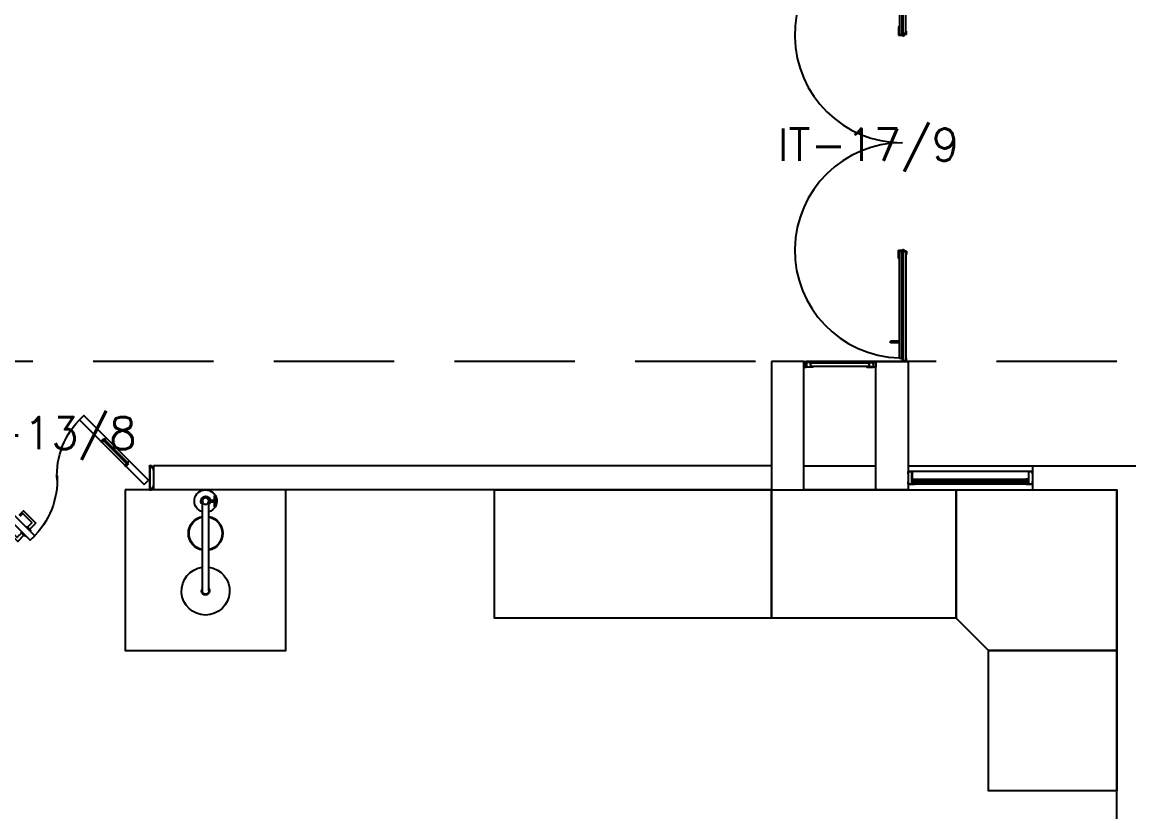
# Model space of a CAD drawing. Header units: millimetres. Extents: x 2128 to 2646, y 1972 to 2207.
# Drawn here: x 2269.94 to 2276.84, y 2133.83 to 2138.75 of the extents above; entities that cross this region are included whole.
import ezdxf

# ---------------------------------------------------------------- set-up
doc = ezdxf.new("R2010")
doc.units = ezdxf.units.MM
doc.linetypes.add('DASHED2', pattern=[0.375, 0.25, -0.125])
doc.linetypes.add('HIDDEN', pattern=[0.375, 0.25, -0.125])
for name, color, linetype in [('A-WC', 2, 'Continuous'), ('AR-ALV', 2, 'Continuous'), ('AR-BANCADAS', 1, 'Continuous'), ('AR-CHUVEIRO', 1, 'Continuous'), ('AR-ESQ', 1, 'Continuous'), ('AR-ESTC', 3, 'Continuous'), ('AR-LAY-OUT-EQUIPAMENTOS', 1, 'Continuous'), ('AR-PEITORIL', 1, 'Continuous'), ('AR-PORTA', 1, 'Continuous'), ('AR-PROJ', 1, 'HIDDEN'), ('AR-VIDRO', 2, 'Continuous'), ('BC- VISTA', 1, 'Continuous'), ('DT-ESQ-BAGUETE-C', 1, 'Continuous'), ('DT-ESQ-BAGUETE-V', 1, 'Continuous'), ('DT-ESQ-CHAPA DOBRADA-V', 1, 'Continuous'), ('DT-ESQ-MARCO-V', 1, 'Continuous'), ('DT-ESQ-PERFIL CADEIRA-C', 2, 'Continuous'), ('DT-ESQ-PERFIL CADEIRA-V', 2, 'Continuous'), ('DT-ESQ-PERFIL U-C', 2, 'Continuous'), ('DT-ESQ-VENEZIANA-C', 1, 'Continuous'), ('DT-ESQ-VENEZIANA-V', 1, 'Continuous'), ('DT-ESQ-VIDRO-C', 2, 'Continuous'), ('DT-TXTMOD', 1, 'Continuous'), ('ENDEREÇO', 2, 'Continuous'), ('maçaneta', 1, 'Continuous'), ('montantes', 1, 'Continuous'), ('mov', 1, 'Continuous'), ('PM-PERFIL U-C', 2, 'Continuous'), ('PM-VIDRO', 2, 'Continuous'), ('pm1', 2, 'Continuous'), ('pm2', 2, 'Continuous')]:
    doc.layers.add(name, color=color, linetype=linetype)
doc.styles.add('S10', font='simplex.shx', dxfattribs={"height": 0.1})
doc.styles.add('UNB1-100', font='simplex.shx', dxfattribs={"height": 0.2})

# ---------------------------------------------------------------- blocks, each defined once
blk = doc.blocks.new('BOX')
at = {"color": 1}
for p, q in [((-0.057, -0.1399), (-0.057, -0.1999)), ((-0.053, -0.1399), (-0.053, -0.1999)), ((-0.03, -0.1649), (-0.053, -0.1649)), ((-0.03, -0.1749), (-0.053, -0.1749)), ((-0.02, -0.7299), (-0.02, -0.1922)), ((0.02, -0.7299), (0.02, -0.1922))]:
    blk.add_line(p, q, dxfattribs=at)
blk.add_circle((0, -0.1699), 0.02, dxfattribs=at)
for centre, radius, start, end in [((0, -0.1699), 0.0699, 286.63481, 253.36519), ((-0.055, -0.1399), 0.002, 0, 180), ((-0.055, -0.1999), 0.002, 180, 0), ((0, -0.1699), 0.03, 311.81031, 228.18969), ((0, -0.3708), 0.1072, 100.75318, 259.24682), ((0, -0.3708), 0.1032, 100.75318, 259.24682), ((0, -0.3708), 0.1032, 280.75318, 79.24682), ((0, -0.3708), 0.1072, 280.75318, 79.24682), ((0, -0.7299), 0.15, 97.66226, 82.33774), ((0, -0.7299), 0.025, 143.1301, 36.8699), ((0, -0.7299), 0.02, 180, 0)]:
    blk.add_arc(centre, radius, start, end, dxfattribs=at)
blk = doc.blocks.new('chuvemerg-p')
at = {"layer": 'A-WC', "xscale": 4.000000000000012, "yscale": 4.000000000000012, "zscale": 4.000000000000012, "rotation": 315.0000000000003}
blk.add_blockref('BOX', (0, 0), dxfattribs=at)
blk = doc.blocks.new('chuveiro-emerg')
at = {"layer": 'AR-LAY-OUT-EQUIPAMENTOS'}
blk.add_lwpolyline([(0, 0.5), (1, 0.5), (1, -0.5), (0, -0.5)], close=True, dxfattribs=at)
at = {"layer": 'AR-LAY-OUT-EQUIPAMENTOS', "xscale": 0.250000000000002, "yscale": 0.250000000000002, "zscale": 0.250000000000002, "rotation": 135}
blk.add_blockref('chuvemerg-p', (-0.1, 0), dxfattribs=at)
blk = doc.blocks.new('EF01-P')
at = {"layer": 'DT-ESQ-BAGUETE-C', "ltscale": 0.1}
for points in [[(0.0015, 0.035), (0.015, 0.035), (0.015, 0.0335), (0.0015, 0.0335), (0.0015, 0.005), (0.015, 0.005), (0.015, 0.0035), (0.0015, 0.0035, -0.414214), (0, 0.005), (0, 0.0335, -0.414214)], [(0.4485, 0.035), (0.435, 0.035), (0.435, 0.0335), (0.4485, 0.0335), (0.4485, 0.005), (0.435, 0.005), (0.435, 0.0035), (0.4485, 0.0035, 0.414214), (0.45, 0.005), (0.45, 0.0335, 0.414214)]]:
    blk.add_lwpolyline(points, format="xyb", close=True, dxfattribs=at)
at = {"layer": 'DT-ESQ-PERFIL CADEIRA-C', "ltscale": 0.1}
for points in [[(0.01, 0.0015), (0.01, 0.003), (0.0015, 0.003, 1), (0.0015, 0), (0.015, 0, 0.414214), (0.0165, 0.0015), (0.0165, 0.0335), (0.043, 0.0335)], [(0.043, 0.0065), (0.018, 0.0065), (0.018, 0.0165), (0.0165, 0.0165), (0.0165, 0.0065, 0.414214), (0.018, 0.005), (0.043, 0.005), (0.0565, 0.005, 1), (0.0565, 0.008), (0.043, 0.008), (0.043, 0.02), (0.043, 0.032), (0.0565, 0.032, 1), (0.0565, 0.035), (0.043, 0.035), (0.0165, 0.035, 0.414214), (0.015, 0.0335), (0.015, 0.0015), (0.0015, 0.0015)], [(0.0415, 0.02), (0.0415, 0.032, -0.414214), (0.043, 0.0335), (0.0565, 0.0335)], [(0.0415, 0.02), (0.0415, 0.008, 0.414214), (0.043, 0.0065), (0.0565, 0.0065)], [(0.407, 0.0065), (0.432, 0.0065), (0.432, 0.0165), (0.4335, 0.0165), (0.4335, 0.0065, -0.414214), (0.432, 0.005), (0.407, 0.005), (0.3935, 0.005, -1), (0.3935, 0.008), (0.407, 0.008), (0.407, 0.02), (0.407, 0.032), (0.3935, 0.032, -1), (0.3935, 0.035), (0.407, 0.035), (0.4335, 0.035, -0.414214), (0.435, 0.0335), (0.435, 0.0015), (0.4485, 0.0015)], [(0.4085, 0.02), (0.4085, 0.032, 0.414214), (0.407, 0.0335), (0.3935, 0.0335)], [(0.4085, 0.02), (0.4085, 0.008, -0.414214), (0.407, 0.0065), (0.3935, 0.0065)], [(0.44, 0.0015), (0.44, 0.003), (0.4485, 0.003, -1), (0.4485, 0), (0.435, 0, -0.414214), (0.4335, 0.0015), (0.4335, 0.0335), (0.407, 0.0335)]]:
    blk.add_lwpolyline(points, format="xyb", dxfattribs=at)
at = {"layer": 'DT-ESQ-PERFIL CADEIRA-V', "ltscale": 0.1}
blk.add_line((0.015, 0), (0.435, 0), dxfattribs=at)
at = {"layer": 'DT-ESQ-VENEZIANA-C', "ltscale": 0.1}
for p, q in [((0.043, 0.0105), (0.407, 0.0105)), ((0.043, 0.009), (0.407, 0.009))]:
    blk.add_line(p, q, dxfattribs=at)
at = {"layer": 'DT-ESQ-VENEZIANA-V', "ltscale": 0.1}
blk.add_line((0.043, 0.031), (0.407, 0.031), dxfattribs=at)
blk = doc.blocks.new('PV1')
at = {"layer": 'AR-VIDRO'}
for p, q in [((0.6825, 0.02), (0.005, 0.02)), ((0.6825, 0.005), (0.005, 0.005)), ((0.0215, 0.0443), (0.0215, 0.0293)), ((0.0215, 0.0443), (0.6875, 0.0443)), ((0.0215, 0.0293), (0.6875, 0.0293)), ((2.7035, 0.0443), (2.0375, 0.0443)), ((2.7035, 0.0293), (2.0375, 0.0293)), ((2.0425, 0.02), (2.72, 0.02)), ((2.0425, 0.005), (2.72, 0.005)), ((2.7035, 0.0443), (2.7035, 0.0293))]:
    blk.add_line(p, q, dxfattribs=at)
at = {"layer": 'maçaneta'}
for p, q in [((0.1165, 0.0993), (0.1265, 0.0993)), ((0.1165, 0.0493), (0.1165, 0.0993)), ((0.1265, 0.0493), (0.1265, 0.0993)), ((2.5985, 0.0493), (2.5985, 0.0993)), ((2.6085, 0.0993), (2.5985, 0.0993)), ((2.6085, 0.0493), (2.6085, 0.0993)), ((0.1115, 0.0443), (0.1115, 0.0493)), ((0.1115, 0.0493), (0.1315, 0.0493)), ((0.1315, 0.0443), (0.1315, 0.0493)), ((2.6135, 0.0493), (2.5935, 0.0493)), ((2.5935, 0.0443), (2.5935, 0.0493)), ((2.6135, 0.0443), (2.6135, 0.0493))]:
    blk.add_line(p, q, dxfattribs=at)
at = {"layer": 'montantes'}
for p, q in [((0, 0), (0, 0.025)), ((0, 0.025), (0.02, 0.025)), ((0, 0), (0.02, 0)), ((0.005, 0.005), (0.005, 0.02)), ((0.02, 0.02), (0.02, 0.025)), ((0.02, 0), (0.02, 0.005)), ((0.6425, 0.0493), (0.6925, 0.0493)), ((0.6425, 0.025), (0.6925, 0.025)), ((0.6875, 0.025), (0.6675, 0.025)), ((0.6675, 0.02), (0.6675, 0.025)), ((0.6675, 0), (0.6675, 0.005)), ((0.6875, 0), (0.6675, 0)), ((0.6825, 0.005), (0.6825, 0.02)), ((0.6875, 0.0443), (0.6875, 0.0293)), ((0.6875, 0), (0.6875, 0.025)), ((0.6925, 0.0493), (0.6925, 0.025)), ((2.0325, 0.0493), (2.0325, 0.025)), ((2.0825, 0.0493), (2.0325, 0.0493)), ((2.0825, 0.025), (2.0325, 0.025)), ((2.0375, 0.0443), (2.0375, 0.0293)), ((2.0375, 0.025), (2.0575, 0.025)), ((2.0375, 0), (2.0375, 0.025)), ((2.0375, 0), (2.0575, 0)), ((2.0425, 0.005), (2.0425, 0.02)), ((2.0575, 0.02), (2.0575, 0.025)), ((2.0575, 0), (2.0575, 0.005)), ((2.705, 0.02), (2.705, 0.025)), ((2.725, 0.025), (2.705, 0.025)), ((2.705, 0), (2.705, 0.005)), ((2.725, 0), (2.705, 0)), ((2.72, 0.005), (2.72, 0.02)), ((2.725, 0), (2.725, 0.025))]:
    blk.add_line(p, q, dxfattribs=at)
for centre in [(0.6925, 0.02), (2.0325, 0.02)]:
    blk.add_circle(centre, 0.005, dxfattribs=at)
for centre, start, end in [((0.6425, 0.0443), 90, 180), ((0.6425, 0.03), 180, 270), ((2.0825, 0.0443), 0, 90), ((2.0825, 0.03), 270, 0)]:
    blk.add_arc(centre, 0.005, start, end, dxfattribs=at)
at = {"layer": 'mov'}
for centre, start, end in [((0.692, 0.025), 0, 178.35472), ((2.033, 0.025), 1.64528, 180)]:
    blk.add_arc(centre, 0.6705, start, end, dxfattribs=at)
blk = doc.blocks.new('EF04A-P')
at = {"layer": 'DT-ESQ-BAGUETE-C', "ltscale": 0.1}
for points in [[(0.039, -0.05), (0.0255, -0.05), (0.0255, -0.0485), (0.039, -0.0485), (0.039, -0.0365), (0.0255, -0.0365), (0.0255, -0.035), (0.039, -0.035, -0.414214), (0.0405, -0.0365), (0.0405, -0.0485, -0.414214)], [(0.736, -0.05), (0.7495, -0.05), (0.7495, -0.0485), (0.736, -0.0485), (0.736, -0.0365), (0.7495, -0.0365), (0.7495, -0.035), (0.736, -0.035, 0.414214), (0.7345, -0.0365), (0.7345, -0.0485, 0.414214)]]:
    blk.add_lwpolyline(points, format="xyb", close=True, dxfattribs=at)
at = {"layer": 'DT-ESQ-BAGUETE-V', "ltscale": 0.1}
blk.add_line((0.736, -0.05), (0.039, -0.05), dxfattribs=at)
at = {"layer": 'DT-ESQ-CHAPA DOBRADA-V', "ltscale": 0.1}
blk.add_line((0.735, -0.067), (0.04, -0.067), dxfattribs=at)
at = {"layer": 'DT-ESQ-MARCO-V', "ltscale": 0.1}
for p, q in [((0.0235, -0.035), (0.7515, -0.035)), ((0.0235, -0.115), (0.7515, -0.115))]:
    blk.add_line(p, q, dxfattribs=at)
at = {"layer": 'DT-ESQ-PERFIL U-C', "ltscale": 0.1}
for points in [[(0.025, -0.0655), (0.025, -0.0655, 0.414214), (0.0235, -0.067), (0.0235, -0.1135), (0.0015, -0.1135), (0.0015, -0.1), (0, -0.1), (0, -0.1135, 0.414214), (0.0015, -0.115), (0.0235, -0.115, 0.414214), (0.025, -0.1135), (0.025, -0.067), (0.04, -0.067, 1), (0.04, -0.064), (0.025, -0.064), (0.025, -0.0365, 0.414214), (0.0235, -0.035), (0.0015, -0.035, 0.414214), (0, -0.0365), (0, -0.05), (0.0015, -0.05), (0.0015, -0.0365), (0.0235, -0.0365), (0.0235, -0.064, 0.414214), (0.025, -0.0655), (0.04, -0.0655)], [(0.75, -0.0655), (0.75, -0.0655, -0.414214), (0.7515, -0.067), (0.7515, -0.1135), (0.7735, -0.1135), (0.7735, -0.1), (0.775, -0.1), (0.775, -0.1135, -0.414214), (0.7735, -0.115), (0.7515, -0.115, -0.414214), (0.75, -0.1135), (0.75, -0.067), (0.735, -0.067, -1), (0.735, -0.064), (0.75, -0.064), (0.75, -0.0365, -0.414214), (0.7515, -0.035), (0.7735, -0.035, -0.414214), (0.775, -0.0365), (0.775, -0.05), (0.7735, -0.05), (0.7735, -0.0365), (0.7515, -0.0365), (0.7515, -0.064, -0.414214), (0.75, -0.0655), (0.735, -0.0655)]]:
    blk.add_lwpolyline(points, format="xyb", dxfattribs=at)
at = {"layer": 'DT-ESQ-VIDRO-C', "ltscale": 0.1}
blk.add_lwpolyline([(0.027, -0.062), (0.027, -0.052), (0.748, -0.052), (0.748, -0.062)], close=True, dxfattribs=at)
at = {"layer": 'DT-TXTMOD', "ltscale": 0.1, "style": 'S10', "flags": 3}
blk.add_attdef('EF04A', (0.05, 0), '', height=0.1, dxfattribs=at)
blk = doc.blocks.new('PM7B')
at = {"layer": 'maçaneta'}
for points in [[(0.7317, -0.2081), (0.7706, -0.247), (0.7848, -0.2329), (0.7576, -0.2056, -0.414214), (0.7576, -0.2035), (0.8131, -0.148), (0.8272, -0.1622), (0.8343, -0.1551), (0.8095, -0.1303)], [(0.806, -0.2824), (0.8449, -0.3213), (0.9227, -0.2435), (0.8979, -0.2187), (0.8908, -0.2258), (0.905, -0.2399), (0.8495, -0.2954, -0.414214), (0.8474, -0.2954), (0.8201, -0.2682)], [(0.8449, -0.3213), (0.806, -0.2824), (0.8201, -0.2682), (0.8474, -0.2954, 0.414214), (0.8495, -0.2954), (0.905, -0.2399), (0.8908, -0.2258), (0.8979, -0.2187), (0.9227, -0.2435)]]:
    blk.add_lwpolyline(points, format="xyb", close=True, dxfattribs=at)
for points in [[(0.7918, -0.2258), (0.7636, -0.2541), (0.7671, -0.2576), (0.7954, -0.2293)], [(0.7918, -0.2258), (0.7636, -0.2541), (0.7671, -0.2576), (0.7954, -0.2293)], [(0.8272, -0.2612), (0.7989, -0.2894), (0.7954, -0.2859), (0.8237, -0.2576)], [(0.8272, -0.2612), (0.7989, -0.2894), (0.7954, -0.2859), (0.8237, -0.2576)]]:
    blk.add_lwpolyline(points, close=True, dxfattribs=at)
at = {"layer": 'mov'}
for centre, start, end in [((0.0994, 0.0888), 356.80287, 46.39924), ((1.1006, 0.0612), 176.80287, 226.39924)]:
    blk.add_arc(centre, 0.5014, start, end, dxfattribs=at)
at = {"layer": 'PM-PERFIL U-C'}
for p, q in [((0, 0.12), (0, 0.1385)), ((0.0015, 0.14), (0.01, 0.14)), ((0.0105, 0.138), (0.002, 0.138)), ((0.002, 0.138), (0.002, 0.12)), ((0.01, 0.14), (0.01, 0.1485)), ((0.0115, 0.15), (0.0235, 0.15)), ((0.023, 0.148), (0.012, 0.148)), ((0.012, 0.148), (0.012, 0.1395)), ((0.023, 0.148), (0.023, 0.002)), ((0.025, 0.1485), (0.025, 0.0015)), ((1.175, 0.1485), (1.175, 0.0015)), ((1.1885, 0.15), (1.1765, 0.15)), ((1.177, 0.148), (1.188, 0.148)), ((1.177, 0.148), (1.177, 0.002)), ((1.188, 0.148), (1.188, 0.1395)), ((1.1895, 0.138), (1.198, 0.138)), ((1.19, 0.14), (1.19, 0.1485)), ((1.1985, 0.14), (1.19, 0.14)), ((1.198, 0.138), (1.198, 0.12)), ((1.2, 0.12), (1.2, 0.1385)), ((0.002, 0.12), (0, 0.12)), ((1.198, 0.12), (1.2, 0.12)), ((0, 0.0115), (0, 0.03)), ((0, 0.03), (0.002, 0.03)), ((0.01, 0.01), (0.0015, 0.01)), ((0.002, 0.03), (0.002, 0.012)), ((0.002, 0.012), (0.0105, 0.012)), ((0.01, 0.0015), (0.01, 0.01)), ((0.0235, 0), (0.0115, 0)), ((0.012, 0.0105), (0.012, 0.002)), ((0.012, 0.002), (0.023, 0.002)), ((1.1765, 0), (1.1885, 0)), ((1.188, 0.002), (1.177, 0.002)), ((1.188, 0.0105), (1.188, 0.002)), ((1.198, 0.012), (1.1895, 0.012)), ((1.19, 0.01), (1.1985, 0.01)), ((1.19, 0.0015), (1.19, 0.01)), ((1.198, 0.03), (1.198, 0.012)), ((1.2, 0.03), (1.198, 0.03)), ((1.2, 0.0115), (1.2, 0.03))]:
    blk.add_line(p, q, dxfattribs=at)
for centre, start, end in [((0.0015, 0.1385), 90, 180), ((0.0115, 0.1485), 90, 180), ((0.0105, 0.1395), 270, 0), ((0.0235, 0.1485), 0, 90), ((1.1765, 0.1485), 90, 180), ((1.1895, 0.1395), 180, 270), ((1.1885, 0.1485), 0, 90), ((1.1985, 0.1385), 0, 90), ((0.0015, 0.0115), 180, 270), ((0.0115, 0.0015), 180, 270), ((0.0105, 0.0105), 0, 90), ((0.0235, 0.0015), 269.93864, 0), ((1.1765, 0.0015), 180, 270.06136), ((1.1895, 0.0105), 90, 180), ((1.1885, 0.0015), 270, 0), ((1.1985, 0.0115), 270, 0)]:
    blk.add_arc(centre, 0.0015, start, end, dxfattribs=at)
at = {"layer": 'PM-VIDRO'}
for p, q in [((0.1607, 0.1707), (0.3021, 0.3122)), ((0.3092, 0.3051), (0.1677, 0.1637)), ((0.8908, -0.1551), (1.0323, -0.0137)), ((1.0393, -0.0207), (0.8979, -0.1622))]:
    blk.add_line(p, q, dxfattribs=at)
at = {"layer": 'pm1'}
for p, q in [((0.3021, 0.3122), (0.2915, 0.3228)), ((0.3021, 0.3122), (0.3092, 0.3192)), ((0.3268, 0.3016), (0.3092, 0.3192)), ((0.3162, 0.3122), (0.3092, 0.3051)), ((0.3198, 0.2945), (0.3092, 0.3051)), ((0.3268, 0.3016), (0.3198, 0.2945)), ((0.0296, 0.0609), (0.1501, 0.1813)), ((0.1783, 0.1531), (0.0579, 0.0326)), ((0.1501, 0.1813), (0.1607, 0.1707)), ((0.1536, 0.1637), (0.1607, 0.1707)), ((0.1713, 0.146), (0.1536, 0.1637)), ((0.1677, 0.1637), (0.1607, 0.1566)), ((0.1677, 0.1637), (0.1783, 0.1531)), ((0.1783, 0.1531), (0.1713, 0.146)), ((0.0579, 0.0326), (0.0296, 0.0609)), ((1.0217, -0.0031), (1.0287, 0.004)), ((1.0287, 0.004), (1.0464, -0.0137)), ((1.0323, -0.0137), (1.0393, -0.0066)), ((1.0464, -0.0137), (1.0393, -0.0207)), ((0.8732, -0.1516), (0.8802, -0.1445)), ((0.8732, -0.1516), (0.8908, -0.1692)), ((0.8802, -0.1445), (0.8908, -0.1551)), ((0.8838, -0.1622), (0.8908, -0.1551)), ((0.8979, -0.1622), (0.8908, -0.1692)), ((0.8979, -0.1622), (0.9085, -0.1728))]:
    blk.add_line(p, q, dxfattribs=at)
for points in [[(0.2915, 0.3228), (0.4329, 0.4642), (0.4612, 0.4359), (0.3198, 0.2945)], [(1.0323, -0.0137), (1.0217, -0.0031), (1.1421, 0.1174), (1.1704, 0.0891), (1.0499, -0.0313), (1.0393, -0.0207)], [(0.9085, -0.1728), (0.7671, -0.3142), (0.7388, -0.2859), (0.8732, -0.1516)]]:
    blk.add_lwpolyline(points, dxfattribs=at)
at = {"layer": 'pm2', "color": 1}
for p, q in [((0.1501, 0.1813), (0.2915, 0.3228)), ((0.3198, 0.2945), (0.1783, 0.1531)), ((0.8802, -0.1445), (1.0217, -0.0031)), ((1.0499, -0.0313), (0.9085, -0.1728))]:
    blk.add_line(p, q, dxfattribs=at)
blk = doc.blocks.new('BCP15')
at = {"layer": 'BC- VISTA'}
blk.add_lwpolyline([(0.8, 0), (0.8, -1.725), (0, -1.725), (0, 0)], close=True, dxfattribs=at)
blk = doc.blocks.new('BCP06')
at = {"layer": 'BC- VISTA'}
blk.add_lwpolyline([(0.8, 0), (0.8, -0.875), (0, -0.875), (0, 0)], close=True, dxfattribs=at)
blk = doc.blocks.new('BCP26')
at = {"layer": 'BC- VISTA'}
blk.add_lwpolyline([(0, -0.8), (0, 0), (1, 0), (1, -1), (0.2, -1)], close=True, dxfattribs=at)
blk = doc.blocks.new('BCP10')
at = {"layer": 'BC- VISTA'}
blk.add_lwpolyline([(0.8, 0), (0.8, -1.15), (0, -1.15), (0, 0)], close=True, dxfattribs=at)

msp = doc.modelspace()

# ---------------------------------------------------------------- linework, layer by layer
at = {"layer": 'AR-ALV'}
for p, q in [((2274.6115, 2135.9901), (2270.7615, 2135.9901)), ((2270.7615, 2135.9901), (2270.7615, 2135.8401)), ((2274.8115, 2135.9901), (2275.2615, 2135.9901)), ((2275.4615, 2135.9901), (2280.6115, 2135.9901)), ((2276.2365, 2135.9901), (2276.2365, 2135.8401)), ((2274.6115, 2135.8401), (2270.7615, 2135.8401)), ((2275.2615, 2135.8401), (2274.8115, 2135.8401)), ((2276.2365, 2135.8401), (2276.7615, 2135.8401)), ((2276.7615, 2127.5151), (2276.7615, 2135.8401))]:
    msp.add_line(p, q, dxfattribs=at)
at = {"layer": 'AR-ESTC'}
for p, q in [((2274.8115, 2136.6401), (2274.6115, 2136.6401)), ((2274.6115, 2136.6401), (2274.6115, 2135.8401)), ((2274.8115, 2135.8401), (2274.8115, 2136.6401)), ((2275.2615, 2136.6401), (2275.4615, 2136.6401)), ((2275.2615, 2135.8401), (2275.2615, 2136.6401)), ((2275.4615, 2136.6401), (2275.4615, 2135.8401)), ((2274.6115, 2135.8401), (2274.8115, 2135.8401)), ((2275.4615, 2135.8401), (2275.2615, 2135.8401))]:
    msp.add_line(p, q, dxfattribs=at)
at = {"layer": 'AR-PEITORIL'}
for p, q in [((2275.4615, 2135.9901), (2276.2365, 2135.9901)), ((2275.4615, 2135.8401), (2276.2365, 2135.8401))]:
    msp.add_line(p, q, dxfattribs=at)
at = {"layer": 'AR-PROJ', "ltscale": 3}
msp.add_line((2299.2615, 2136.6401), (2262.8115, 2136.6401), dxfattribs=at)

# ---------------------------------------------------------------- block references
at = {"layer": 'AR-BANCADAS', "rotation": 90}
msp.add_blockref('BCP15', (2272.8865, 2135.0401), dxfattribs=at)
at = {"layer": 'AR-BANCADAS', "linetype": 'DASHED2', "rotation": 90}
msp.add_blockref('BCP10', (2274.6115, 2135.0401), dxfattribs=at)
at = {"layer": 'AR-BANCADAS', "linetype": 'DASHED2'}
msp.add_blockref('BCP26', (2275.7615, 2135.8401), dxfattribs=at)
at = {"layer": 'AR-BANCADAS'}
msp.add_blockref('BCP06', (2275.9615, 2134.8401), dxfattribs=at)
at = {"layer": 'AR-CHUVEIRO', "xscale": -1, "rotation": 90}
msp.add_blockref('chuveiro-emerg', (2271.0865, 2135.8403), dxfattribs=at)
at = {"layer": 'AR-ESQ', "linetype": 'DASHED2', "rotation": 180}
msp.add_blockref('EF01-P', (2275.2615, 2136.6401), dxfattribs=at)
at = {"layer": 'AR-ESQ', "rotation": 180}
msp.add_blockref('EF04A-P', (2276.2365, 2135.8401), dxfattribs=at)
at = {"layer": 'AR-PORTA', "rotation": 90}
msp.add_blockref('PV1', (2275.4515, 2136.6401), dxfattribs=at)
at = {"layer": 'AR-PORTA', "xscale": -1}
msp.add_blockref('PM7B', (2270.7615, 2135.8401), dxfattribs=at)

# ---------------------------------------------------------------- texts
at = {"layer": 'ENDEREÇO', "style": 'UNB1-100'}
for s, p in [('IT-17/9', (2274.6484, 2137.8911)), ('IT-13/8', (2269.5254, 2136.0936))]:
    msp.add_text(s, height=0.2, dxfattribs=at).set_placement(p)

doc.saveas('drawing.dxf')
